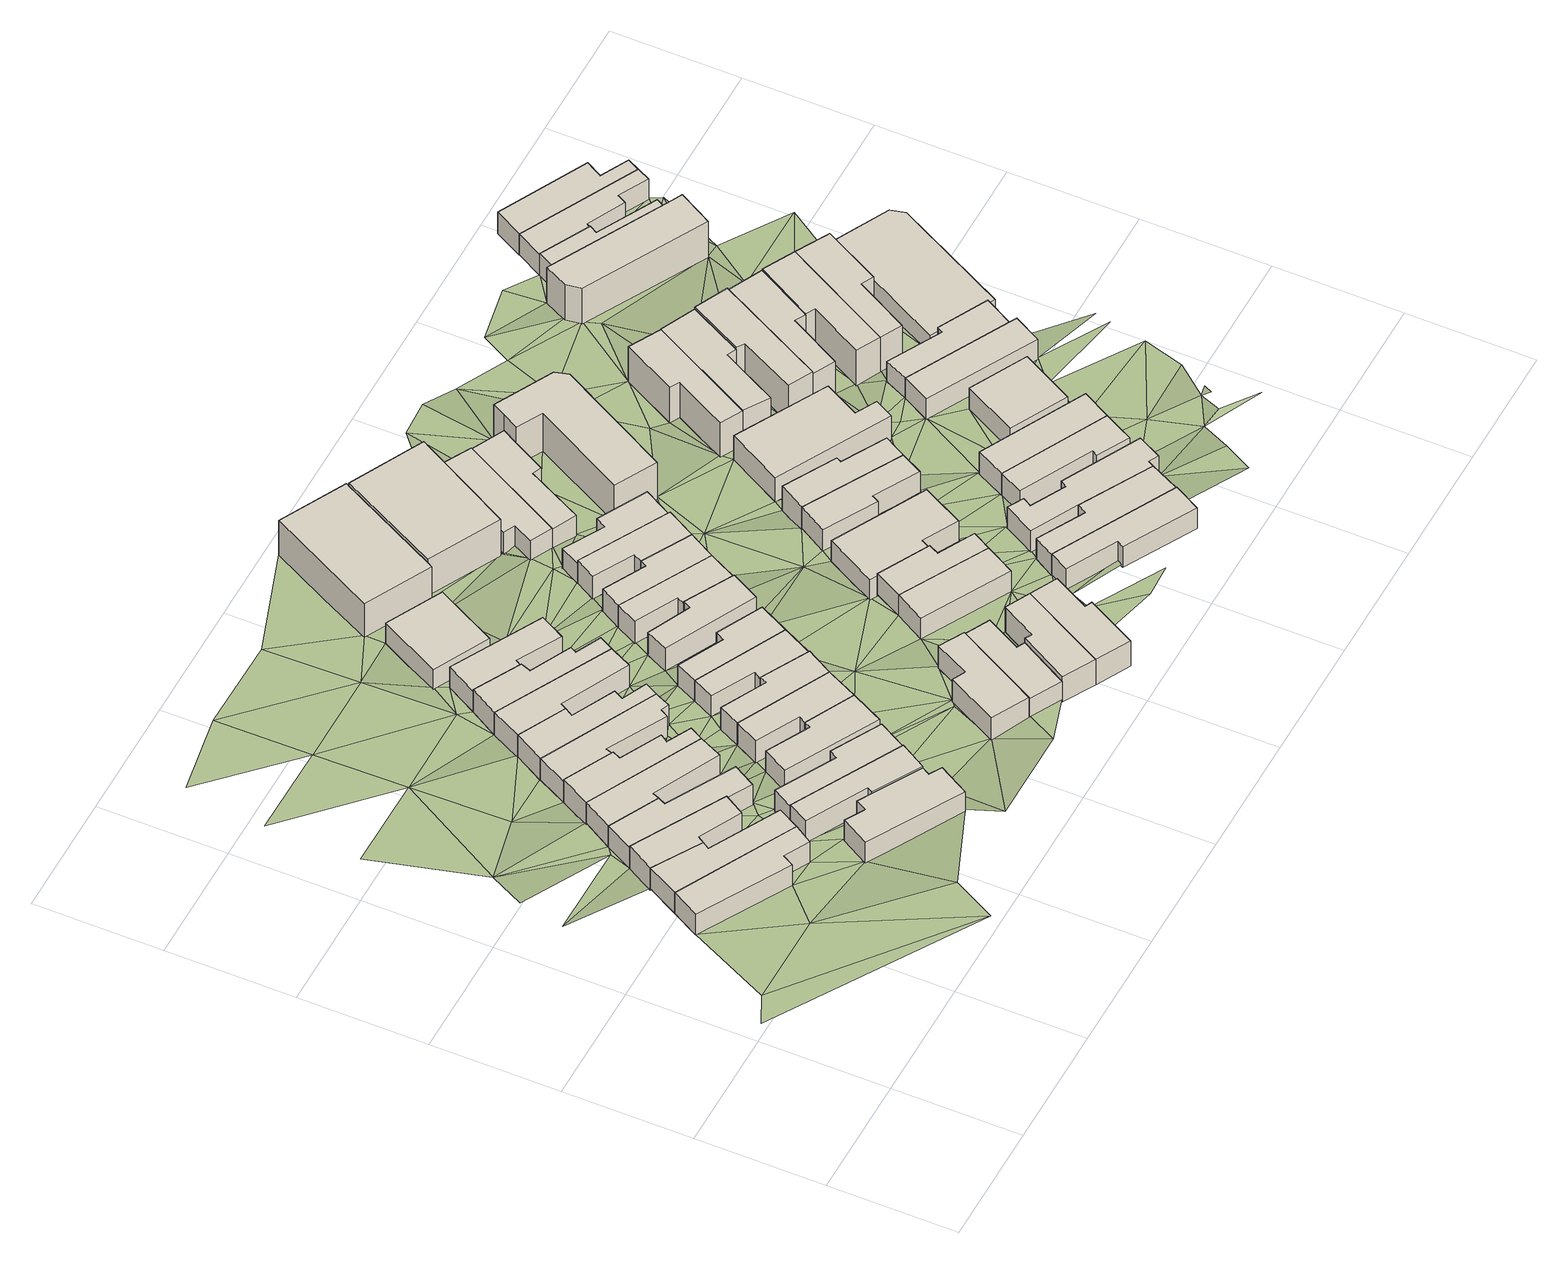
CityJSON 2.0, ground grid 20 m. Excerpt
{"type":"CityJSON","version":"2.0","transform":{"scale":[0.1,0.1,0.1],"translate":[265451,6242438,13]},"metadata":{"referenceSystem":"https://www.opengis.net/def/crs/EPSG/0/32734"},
"CityObjects":{
"building1":{"type":"Building","attributes":{"address":"87 Fenton Road Salt River Cape Town","building":"house","building:levels":1,"building_height":4.1,"roof_height":20.74,"ground_height":16.64,"plus_code":"4FRW3F97+535"},"geometry":[{"type":"Solid","lod":"1","boundaries":[[[[0,1,2,3]],[[1,4,5,2]],[[4,6,7,5]],[[6,8,9,7]],[[8,10,11,9]],[[10,0,3,11]],[[3,2,5,7,9,11]],[[10,8,6,4,1,0]]]]}]},
"building2":{"type":"Building","attributes":{"address":"85 Fenton Road Salt River Cape Town","building":"house","building:levels":1,"building_height":4.1,"roof_height":20.74,"ground_height":16.64,"plus_code":"4FRW3F97+546"},"geometry":[{"type":"Solid","lod":"1","boundaries":[[[[1,0,3,2]],[[0,12,13,3]],[[12,14,15,13]],[[14,16,17,15]],[[16,18,19,17]],[[18,1,2,19]],[[2,3,13,15,17,19]],[[18,16,14,12,0,1]]]]}]},
"building3":{"type":"Building","attributes":{"address":"83 Fenton Road Salt River Cape Town","building":"house","building:levels":1,"building_height":4.1,"roof_height":20.74,"ground_height":16.64,"plus_code":"4FRW3F97+54J"},"geometry":[{"type":"Solid","lod":"1","boundaries":[[[[20,21,17,19]],[[21,22,23,17]],[[22,24,25,23]],[[24,26,27,25]],[[26,28,29,27]],[[28,20,19,29]],[[19,17,23,25,27,29]],[[28,26,24,22,21,20]]]]}]},
"building4":{"type":"Building","attributes":{"address":"81 Fenton Road Salt River Cape Town","building":"house","building:levels":1,"building_height":4.1,"roof_height":20.32,"ground_height":16.22,"plus_code":"4FRW3F97+54V"},"geometry":[{"type":"Solid","lod":"1","boundaries":[[[[28,26,30,31]],[[26,32,33,30]],[[32,34,35,33]],[[34,36,37,35]],[[36,38,39,37]],[[38,40,41,39]],[[40,28,31,41]],[[31,30,33,35,37,39,41]],[[40,38,36,34,32,26,28]]]]}]},
"building5":{"type":"Building","attributes":{"address":"79 Fenton Road Salt River Cape Town","building":"house","building:levels":1,"building_height":4.1,"roof_height":20.32,"ground_height":16.22,"plus_code":"4FRW3F97+648"},"geometry":[{"type":"Solid","lod":"1","boundaries":[[[[40,38,39,41]],[[38,42,43,39]],[[42,44,45,43]],[[44,46,47,45]],[[46,48,49,47]],[[48,40,41,49]],[[41,39,43,45,47,49]],[[48,46,44,42,38,40]]]]}]},
"building6":{"type":"Building","attributes":{"address":"Goldsmith Road Salt River Cape Town","building":"house","building:levels":1,"building_height":4.1,"roof_height":20.36,"ground_height":16.26,"plus_code":"4FRW3F97+35W"},"geometry":[{"type":"Solid","lod":"1","boundaries":[[[[50,51,52,53]],[[51,54,55,52]],[[54,56,57,55]],[[56,58,59,57]],[[58,60,61,59]],[[60,62,63,61]],[[62,64,65,63]],[[64,66,67,65]],[[66,50,53,67]],[[53,52,55,57,59,61,63,65,67]],[[66,64,62,60,58,56,54,51,50]]]]}]},
"building7":{"type":"Building","attributes":{"address":"77 Fenton Road Salt River Cape Town","building":"house","building:levels":1,"building_height":4.1,"roof_height":20.32,"ground_height":16.22,"plus_code":"4FRW3F97+64Q"},"geometry":[{"type":"Solid","lod":"1","boundaries":[[[[68,69,47,49]],[[69,70,71,47]],[[70,72,73,71]],[[72,74,75,73]],[[74,76,77,75]],[[76,78,79,77]],[[78,80,81,79]],[[80,68,49,81]],[[49,47,71,73,75,77,79,81]],[[80,78,76,74,72,70,69,68]]]]}]},
"building8":{"type":"Building","attributes":{"address":"Goldsmith Road Salt River Cape Town","building":"house","building:levels":1,"building_height":4.1,"roof_height":20.69,"ground_height":16.59,"plus_code":"4FRW3F97+45G"},"geometry":[{"type":"Solid","lod":"1","boundaries":[[[[50,82,83,84]],[[82,85,86,83]],[[85,87,88,86]],[[87,89,90,88]],[[89,51,91,90]],[[51,50,84,91]],[[84,83,86,88,90,91]],[[51,89,87,85,82,50]]]]}]},
"building9":{"type":"Building","attributes":{"address":"Goldsmith Road Salt River Cape Town","building":"house","building:levels":1,"building_height":4.1,"roof_height":20.36,"ground_height":16.26,"plus_code":"4FRW3F97+45Q"},"geometry":[{"type":"Solid","lod":"1","boundaries":[[[[85,82,92,93]],[[82,94,95,92]],[[94,96,97,95]],[[96,98,99,97]],[[98,100,101,99]],[[100,85,93,101]],[[93,92,95,97,99,101]],[[100,98,96,94,82,85]]]]}]},
"building10":{"type":"Building","attributes":{"address":"75 Fenton Road Salt River Cape Town","building":"house","building:levels":1,"building_height":4.1,"roof_height":19.9,"ground_height":15.8,"plus_code":"4FRW3F97+752"},"geometry":[{"type":"Solid","lod":"1","boundaries":[[[[102,80,103,104]],[[80,78,105,103]],[[78,106,107,105]],[[106,108,109,107]],[[108,110,111,109]],[[110,112,113,111]],[[112,114,115,113]],[[114,102,104,115]],[[104,103,105,107,109,111,113,115]],[[114,112,110,108,106,78,80,102]]]]}]},
"building11":{"type":"Building","attributes":{"address":"73 Fenton Road Salt River Cape Town","building":"house","building:levels":1,"building_height":4.1,"roof_height":19.9,"ground_height":15.8,"plus_code":"4FRW3F97+756"},"geometry":[{"type":"Solid","lod":"1","boundaries":[[[[116,117,115,104]],[[117,118,119,115]],[[118,120,121,119]],[[120,122,123,121]],[[122,124,125,123]],[[124,126,127,125]],[[126,128,129,127]],[[128,116,104,129]],[[104,115,119,121,123,125,127,129]],[[128,126,124,122,120,118,117,116]]]]}]},
"building12":{"type":"Building","attributes":{"address":"80 Goldsmith Road Salt River Cape Town","building":"house","building:levels":1,"building_height":4.1,"roof_height":20.36,"ground_height":16.26,"plus_code":"4FRW3F97+562"},"geometry":[{"type":"Solid","lod":"1","boundaries":[[[[130,131,132,133]],[[131,134,135,132]],[[134,136,137,135]],[[136,138,139,137]],[[138,140,141,139]],[[140,130,133,141]],[[133,132,135,137,139,141]],[[140,138,136,134,131,130]]]]}]},
"building13":{"type":"Building","attributes":{"address":"71 Fenton Road Salt River Cape Town","building":"house","building:levels":1,"building_height":4.1,"roof_height":19.9,"ground_height":15.8,"plus_code":"4FRW3F97+75M"},"geometry":[{"type":"Solid","lod":"1","boundaries":[[[[142,143,127,129]],[[143,144,145,127]],[[144,146,147,145]],[[146,148,149,147]],[[148,150,151,149]],[[150,142,129,151]],[[129,127,145,147,149,151]],[[150,148,146,144,143,142]]]]}]},
"building14":{"type":"Building","attributes":{"address":"78 Goldsmith Road Salt River Cape Town","building":"house","building:levels":1,"building_height":4.1,"roof_height":20.36,"ground_height":16.26,"plus_code":"4FRW3F97+56F"},"geometry":[{"type":"Solid","lod":"1","boundaries":[[[[152,153,154,133]],[[153,155,156,154]],[[155,157,158,156]],[[157,159,160,158]],[[159,161,132,160]],[[161,152,133,132]],[[133,154,156,158,160,132]],[[161,159,157,155,153,152]]]]}]},
"building15":{"type":"Building","attributes":{"address":"69 Fenton Road Salt River Cape Town","building":"house","building:levels":1,"building_height":4.1,"roof_height":19.9,"ground_height":15.8,"plus_code":"4FRW3F97+75W"},"geometry":[{"type":"Solid","lod":"1","boundaries":[[[[150,148,149,151]],[[148,162,163,149]],[[162,164,165,163]],[[164,166,167,165]],[[166,168,169,167]],[[168,170,171,169]],[[170,172,173,171]],[[172,150,151,173]],[[151,149,163,165,167,169,171,173]],[[172,170,168,166,164,162,148,150]]]]}]},
"building16":{"type":"Building","attributes":{"address":"76 Goldsmith Road Salt River Cape Town","building":"house","building:levels":1,"building_height":4.1,"roof_height":20.36,"ground_height":16.26,"plus_code":"4FRW3F97+56W"},"geometry":[{"type":"Solid","lod":"1","boundaries":[[[[153,174,175,154]],[[174,176,177,175]],[[176,178,179,177]],[[178,180,181,179]],[[180,155,156,181]],[[155,153,154,156]],[[154,175,177,179,181,156]],[[155,180,178,176,174,153]]]]}]},
"building17":{"type":"Building","attributes":{"address":"67 Fenton Road Salt River Cape Town","building":"house","building:levels":1,"building_height":4.1,"roof_height":19.46,"ground_height":15.36,"plus_code":"4FRW3F97+859"},"geometry":[{"type":"Solid","lod":"1","boundaries":[[[[172,170,182,183]],[[170,184,185,182]],[[184,186,187,185]],[[186,188,189,187]],[[188,190,191,189]],[[190,172,183,191]],[[183,182,185,187,189,191]],[[190,188,186,184,170,172]]]]}]},
"building18":{"type":"Building","attributes":{"address":"74 Goldsmith Road Salt River Cape Town","building":"house","building:levels":1,"building_height":4.1,"roof_height":20.11,"ground_height":16.01,"plus_code":"4FRW3F97+665"},"geometry":[{"type":"Solid","lod":"1","boundaries":[[[[174,192,193,194]],[[192,195,196,193]],[[195,197,198,196]],[[197,199,200,198]],[[199,176,201,200]],[[176,174,194,201]],[[194,193,196,198,200,201]],[[176,199,197,195,192,174]]]]}]},
"building19":{"type":"Building","attributes":{"address":"65 Fenton Road Salt River Cape Town","building":"house","building:levels":1,"building_height":4.1,"roof_height":18.86,"ground_height":14.76,"plus_code":"4FRW3F97+955"},"geometry":[{"type":"Solid","lod":"1","boundaries":[[[[202,203,204,205]],[[203,206,207,204]],[[206,208,209,207]],[[208,202,205,209]],[[205,204,207,209]],[[208,206,203,202]]]]}]},
"building20":{"type":"Building","attributes":{"address":"29 Dryden Street Salt River Cape Town","building":"house","building:levels":1,"building_height":4.1,"roof_height":20.36,"ground_height":16.26,"plus_code":"4FRW3F97+37W"},"geometry":[{"type":"Solid","lod":"1","boundaries":[[[[210,211,212,213]],[[211,214,215,212]],[[214,216,217,215]],[[216,218,219,217]],[[218,220,221,219]],[[220,210,213,221]],[[213,212,215,217,219,221]],[[220,218,216,214,211,210]]]]}]},
"building21":{"type":"Building","attributes":{"address":"72 Goldsmith Road Salt River Cape Town","building":"house","building:levels":1,"building_height":4.1,"roof_height":20.11,"ground_height":16.01,"plus_code":"4FRW3F97+67C"},"geometry":[{"type":"Solid","lod":"1","boundaries":[[[[192,222,223,193]],[[222,224,225,223]],[[224,226,227,225]],[[226,228,229,227]],[[228,195,196,229]],[[195,192,193,196]],[[193,223,225,227,229,196]],[[195,228,226,224,222,192]]]]}]},
"building22":{"type":"Building","attributes":{"address":"31 Dryden Street Salt River Cape Town","building":"house","building:levels":1,"building_height":4.1,"roof_height":20.13,"ground_height":16.03,"plus_code":"4FRW3F97+38R"},"geometry":[{"type":"Solid","lod":"1","boundaries":[[[[210,230,231,232]],[[230,233,234,231]],[[233,235,236,234]],[[235,237,238,236]],[[237,211,239,238]],[[211,210,232,239]],[[232,231,234,236,238,239]],[[211,237,235,233,230,210]]]]}]},
"building23":{"type":"Building","attributes":{"address":"70 Goldsmith Road Salt River Cape Town","building":"house","building:levels":1,"building_height":4.1,"roof_height":20.11,"ground_height":16.01,"plus_code":"4FRW3F97+67V"},"geometry":[{"type":"Solid","lod":"1","boundaries":[[[[240,241,242,243]],[[241,244,245,242]],[[244,246,247,245]],[[246,248,249,247]],[[248,250,251,249]],[[250,240,243,251]],[[243,242,245,247,249,251]],[[250,248,246,244,241,240]]]]}]},
"building24":{"type":"Building","attributes":{"address":"33 Dryden Street Salt River Cape Town","building":"house","building:levels":1,"building_height":4.1,"roof_height":21,"ground_height":16.9,"plus_code":"4FRW3F97+38G"},"geometry":[{"type":"Solid","lod":"1","boundaries":[[[[230,252,253,254]],[[252,255,256,253]],[[255,257,258,256]],[[257,259,260,258]],[[259,233,261,260]],[[233,230,254,261]],[[254,253,256,258,260,261]],[[233,259,257,255,252,230]]]]}]},
"building25":{"type":"Building","attributes":{"address":"68 Goldsmith Road Salt River Cape Town","building":"house","building:levels":1,"building_height":4.1,"roof_height":19.74,"ground_height":15.64,"plus_code":"4FRW3F97+778"},"geometry":[{"type":"Solid","lod":"1","boundaries":[[[[262,263,264,265]],[[263,266,267,264]],[[266,268,269,267]],[[268,270,271,269]],[[270,272,273,271]],[[272,262,265,273]],[[265,264,267,269,271,273]],[[272,270,268,266,263,262]]]]}]},
"building26":{"type":"Building","attributes":{"address":"Fenton Mews 46 Fenton Road Salt River Cape Town","building":"apartments","building:levels":2,"building:flats":"4","building_height":6.9,"roof_height":21.14,"ground_height":14.24,"plus_code":"4FRW3F97+C68"},"geometry":[{"type":"Solid","lod":"1","boundaries":[[[[274,275,276,277]],[[275,278,279,276]],[[278,280,281,279]],[[280,282,283,281]],[[282,284,285,283]],[[284,274,277,285]],[[277,276,279,281,283,285]],[[284,282,280,278,275,274]]]]}]},
"building27":{"type":"Building","attributes":{"address":"35 Dryden Street Salt River Cape Town","building":"house","building:levels":1,"building_height":4.1,"roof_height":21,"ground_height":16.9,"plus_code":"4FRW3F97+39C"},"geometry":[{"type":"Solid","lod":"1","boundaries":[[[[252,286,287,253]],[[286,288,289,287]],[[288,290,291,289]],[[290,292,293,291]],[[292,255,256,293]],[[255,252,253,256]],[[253,287,289,291,293,256]],[[255,292,290,288,286,252]]]]}]},
"building28":{"type":"Building","attributes":{"address":"66 Goldsmith Road Salt River Cape Town","building":"house","building:levels":1,"building_height":4.1,"roof_height":19.74,"ground_height":15.64,"plus_code":"4FRW3F97+77H"},"geometry":[{"type":"Solid","lod":"1","boundaries":[[[[263,294,295,264]],[[294,296,297,295]],[[296,298,299,297]],[[298,300,301,299]],[[300,266,267,301]],[[266,263,264,267]],[[264,295,297,299,301,267]],[[266,300,298,296,294,263]]]]}]},
"building29":{"type":"Building","attributes":{"address":"73 Goldsmith Road Salt River Cape Town","building":"house","building:levels":1,"building_height":4.1,"roof_height":20.13,"ground_height":16.03,"plus_code":"4FRW3F97+49J"},"geometry":[{"type":"Solid","lod":"1","boundaries":[[[[302,303,304,305]],[[303,306,307,304]],[[306,308,309,307]],[[308,302,305,309]],[[305,304,307,309]],[[308,306,303,302]]]]}]},
"building30":{"type":"Building","attributes":{"address":"64 Goldsmith Road Salt River Cape Town","building":"house","building:levels":1,"building_height":4.1,"roof_height":19.74,"ground_height":15.64,"plus_code":"4FRW3F97+78R"},"geometry":[{"type":"Solid","lod":"1","boundaries":[[[[294,310,311,295]],[[310,312,313,311]],[[312,314,315,313]],[[314,316,317,315]],[[316,296,297,317]],[[296,294,295,297]],[[295,311,313,315,317,297]],[[296,316,314,312,310,294]]]]}]},
"building31":{"type":"Building","attributes":{"address":"48 Fenton Road Salt River Cape Town","building":"yes","building:levels":2,"building_height":6.9,"roof_height":21.66,"ground_height":14.76,"plus_code":"4FRW3F97+97W"},"geometry":[{"type":"Solid","lod":"1","boundaries":[[[[318,319,320,321]],[[319,322,323,320]],[[322,324,325,323]],[[324,318,321,325]],[[321,320,323,325]],[[324,322,319,318]]]]}]},
"building32":{"type":"Building","attributes":{"address":"71 Goldsmith Road Salt River Cape Town","building":"house","building:levels":1,"building_height":4.1,"roof_height":20.13,"ground_height":16.03,"plus_code":"4FRW3F97+49V"},"geometry":[{"type":"Solid","lod":"1","boundaries":[[[[326,302,305,327]],[[302,308,309,305]],[[308,328,329,309]],[[328,330,331,329]],[[330,332,333,331]],[[332,326,327,333]],[[327,305,309,329,331,333]],[[332,330,328,308,302,326]]]]}]},
"building33":{"type":"Building","attributes":{"address":"62 Goldsmith Road Salt River Cape Town","building":"house","building:levels":1,"building_height":4.1,"roof_height":19,"ground_height":14.9,"plus_code":"4FRW3F97+883"},"geometry":[{"type":"Solid","lod":"1","boundaries":[[[[334,335,336,337]],[[335,338,339,336]],[[338,340,341,339]],[[340,342,343,341]],[[342,344,345,343]],[[344,334,337,345]],[[337,336,339,341,343,345]],[[344,342,340,338,335,334]]]]}]},
"building34":{"type":"Building","attributes":{"address":"50 Fenton Road Salt River Cape Town","building":"house","building:levels":1,"building_height":4.1,"roof_height":18.86,"ground_height":14.76,"plus_code":"4FRW3F97+98C"},"geometry":[{"type":"Solid","lod":"1","boundaries":[[[[346,347,348,349]],[[347,350,351,348]],[[350,352,353,351]],[[352,354,355,353]],[[354,356,357,355]],[[356,346,349,357]],[[349,348,351,353,355,357]],[[356,354,352,350,347,346]]]]}]},
"building35":{"type":"Building","attributes":{"address":"67 Goldsmith Road Salt River Cape Town","building":"house","building:levels":1,"building_height":4.1,"roof_height":19.58,"ground_height":15.48,"plus_code":"4FRW3F97+59V"},"geometry":[{"type":"Solid","lod":"1","boundaries":[[[[358,359,360,361]],[[359,362,363,360]],[[362,364,365,363]],[[364,366,367,365]],[[366,368,369,367]],[[368,370,371,369]],[[370,358,361,371]],[[361,360,363,365,367,369,371]],[[370,368,366,364,362,359,358]]]]}]},
"building36":{"type":"Building","attributes":{"address":"52 Fenton Road Salt River Cape Town","building":"house","building:levels":1,"building_height":4.1,"roof_height":18.72,"ground_height":14.62,"plus_code":"4FRW3F97+988"},"geometry":[{"type":"Solid","lod":"1","boundaries":[[[[372,346,373,374]],[[346,356,375,373]],[[356,376,377,375]],[[376,378,379,377]],[[378,380,381,379]],[[380,382,383,381]],[[382,372,374,383]],[[374,373,375,377,379,381,383]],[[382,380,378,376,356,346,372]]]]}]},
"building37":{"type":"Building","attributes":{"address":"80 Kingsley Road Salt River Cape Town","building":"house","building:levels":1,"building_height":4.1,"roof_height":20.1,"ground_height":16,"plus_code":"4FRW3F97+3CM"},"geometry":[{"type":"Solid","lod":"1","boundaries":[[[[384,385,386,387]],[[385,388,389,386]],[[388,390,391,389]],[[390,392,393,391]],[[392,394,395,393]],[[394,384,387,395]],[[387,386,389,391,393,395]],[[394,392,390,388,385,384]]]]}]},
"building38":{"type":"Building","attributes":{"address":"Goldsmith Road Salt River Cape Town","building":"house","building:levels":1,"building_height":4.1,"roof_height":19.67,"ground_height":15.57,"plus_code":"4FRW3F97+695"},"geometry":[{"type":"Solid","lod":"1","boundaries":[[[[396,397,398,399]],[[397,400,401,398]],[[400,402,403,401]],[[402,404,405,403]],[[404,406,407,405]],[[406,396,399,407]],[[399,398,401,403,405,407]],[[406,404,402,400,397,396]]]]}]},
"building39":{"type":"Building","attributes":{"address":"78 Kingsley Road Salt River Cape Town","building":"house","building:levels":1,"building_height":4.1,"roof_height":19.93,"ground_height":15.83,"plus_code":"4FRW3F97+3CX"},"geometry":[{"type":"Solid","lod":"1","boundaries":[[[[408,409,410,411]],[[409,412,413,410]],[[412,414,415,413]],[[414,416,417,415]],[[416,418,419,417]],[[418,408,411,419]],[[411,410,413,415,417,419]],[[418,416,414,412,409,408]]]]}]},
"building40":{"type":"Building","attributes":{"address":"Goldsmith Road Salt River Cape Town","building":"house","building:levels":1,"building_height":4.1,"roof_height":19.67,"ground_height":15.57,"plus_code":"4FRW3F97+6C7"},"geometry":[{"type":"Solid","lod":"1","boundaries":[[[[420,421,407,399]],[[421,422,423,407]],[[422,424,425,423]],[[424,426,427,425]],[[426,428,429,427]],[[428,420,399,429]],[[399,407,423,425,427,429]],[[428,426,424,422,421,420]]]]}]},
"building41":{"type":"Building","attributes":{"address":"Crown Butchery 58 Goldsmith Road Salt River 7925 Salt River, Cape Town","building":"commercial","building:levels":2,"building_height":6.9,"roof_height":21.8,"ground_height":14.9,"plus_code":"4FRW3F97+89V"},"geometry":[{"type":"Solid","lod":"1","boundaries":[[[[430,431,432,433]],[[431,434,435,432]],[[434,436,437,435]],[[436,438,439,437]],[[438,440,441,439]],[[440,442,443,441]],[[442,444,445,443]],[[444,430,433,445]],[[433,432,435,437,439,441,443,445]],[[444,442,440,438,436,434,431,430]]]]}]},
"building42":{"type":"Building","attributes":{"address":"76 Kingsley Road Salt River Cape Town","building":"house","building:levels":1,"building_height":4.1,"roof_height":19.93,"ground_height":15.83,"plus_code":"4FRW3F97+4F6"},"geometry":[{"type":"Solid","lod":"1","boundaries":[[[[446,447,411,410]],[[447,448,449,411]],[[448,450,451,449]],[[450,452,453,451]],[[452,454,455,453]],[[454,456,457,455]],[[456,458,459,457]],[[458,460,461,459]],[[460,462,463,461]],[[462,464,465,463]],[[464,446,410,465]],[[410,411,449,451,453,455,457,459,461,463,465]],[[464,462,460,458,456,454,452,450,448,447,446]]]]}]},
"building43":{"type":"Building","attributes":{"address":"61 Goldsmith Road Salt River Cape Town","building":"house","building:levels":1,"building_height":4.1,"roof_height":19.67,"ground_height":15.57,"plus_code":"4FRW3F97+6CP"},"geometry":[{"type":"Solid","lod":"1","boundaries":[[[[466,467,468,469]],[[467,470,471,468]],[[470,472,473,471]],[[472,474,475,473]],[[474,476,477,475]],[[476,466,469,477]],[[469,468,471,473,475,477]],[[476,474,472,470,467,466]]]]}]},
"building44":{"type":"Building","attributes":{"address":"74 Kingsley Road Salt River Cape Town","building":"house","building:levels":1,"building_height":4.1,"roof_height":19.93,"ground_height":15.83,"plus_code":"4FRW3F97+4FG"},"geometry":[{"type":"Solid","lod":"1","boundaries":[[[[478,479,480,481]],[[479,482,483,480]],[[482,484,485,483]],[[484,486,487,485]],[[486,488,489,487]],[[488,478,481,489]],[[481,480,483,485,487,489]],[[488,486,484,482,479,478]]]]}]},
"building45":{"type":"Building","attributes":{"address":"72 Kingsley Road Salt River Cape Town","building":"house","building:levels":1,"building_height":4.1,"roof_height":19.93,"ground_height":15.83,"plus_code":"4FRW3F97+4FW"},"geometry":[{"type":"Solid","lod":"1","boundaries":[[[[479,478,481,480]],[[478,490,491,481]],[[490,492,493,491]],[[492,479,480,493]],[[480,481,491,493]],[[492,490,478,479]]]]}]},
"building46":{"type":"Building","attributes":{"address":"60 Pope Street Salt River Cape Town","building":"house","building:levels":2,"building_height":6.9,"roof_height":21.35,"ground_height":14.45,"plus_code":"4FRW3F97+8C4"},"geometry":[{"type":"Solid","lod":"1","boundaries":[[[[494,495,496,497]],[[495,498,499,496]],[[498,500,501,499]],[[500,502,503,501]],[[502,504,505,503]],[[504,494,497,505]],[[497,496,499,501,503,505]],[[504,502,500,498,495,494]]]]}]},
"building47":{"type":"Building","attributes":{"address":"62 Pope Street Salt River Cape Town","building":"house","building:levels":2,"building_height":6.9,"roof_height":21.47,"ground_height":14.57,"plus_code":"4FRW3F97+8F6"},"geometry":[{"type":"Solid","lod":"1","boundaries":[[[[506,507,508,509]],[[507,510,511,508]],[[510,512,513,511]],[[512,514,515,513]],[[514,516,517,515]],[[516,506,509,517]],[[509,508,511,513,515,517]],[[516,514,512,510,507,506]]]]}]},
"building48":{"type":"Building","attributes":{"address":"70 Kingsley Road Salt River Cape Town","building":"house","building:levels":1,"building_height":4.1,"roof_height":19.57,"ground_height":15.47,"plus_code":"4FRW3F97+5G6"},"geometry":[{"type":"Solid","lod":"1","boundaries":[[[[518,519,520,521]],[[519,522,523,520]],[[522,524,525,523]],[[524,518,521,525]],[[521,520,523,525]],[[524,522,519,518]]]]}]},
"building49":{"type":"Building","attributes":{"address":"64 Pope Street Salt River Cape Town","building":"house","building:levels":2,"building_height":6.9,"roof_height":21.88,"ground_height":14.98,"plus_code":"4FRW3F97+7FM"},"geometry":[{"type":"Solid","lod":"1","boundaries":[[[[526,506,527,528]],[[506,516,529,527]],[[516,530,531,529]],[[530,532,533,531]],[[532,534,535,533]],[[534,526,528,535]],[[528,527,529,531,533,535]],[[534,532,530,516,506,526]]]]}]},
"building50":{"type":"Building","attributes":{"address":"68 Kingsley Road Salt River Cape Town","building":"house","building:levels":1,"building_height":4.1,"roof_height":19.25,"ground_height":15.15,"plus_code":"4FRW3F97+5GV"},"geometry":[{"type":"Solid","lod":"1","boundaries":[[[[536,537,538,539]],[[537,540,541,538]],[[540,542,543,541]],[[542,544,545,543]],[[544,536,539,545]],[[539,538,541,543,545]],[[544,542,540,537,536]]]]}]},
"building51":{"type":"Building","attributes":{"address":"66 Pope Street Salt River Cape Town","building":"house","building:levels":2,"building_height":6.9,"roof_height":21.47,"ground_height":14.57,"plus_code":"4FRW3F97+7GR"},"geometry":[{"type":"Solid","lod":"1","boundaries":[[[[546,547,548,549]],[[547,550,551,548]],[[550,552,553,551]],[[552,554,555,553]],[[554,556,557,555]],[[556,546,549,557]],[[549,548,551,553,555,557]],[[556,554,552,550,547,546]]]]}]},
"building52":{"type":"Building","attributes":{"address":"66 Kingsley Road Salt River Cape Town","building":"house","building:levels":1,"building_height":4.1,"roof_height":19.25,"ground_height":15.15,"plus_code":"4FRW3F97+6G4"},"geometry":[{"type":"Solid","lod":"1","boundaries":[[[[558,559,560,561]],[[559,562,563,560]],[[562,564,565,563]],[[564,537,538,565]],[[537,536,539,538]],[[536,558,561,539]],[[561,560,563,565,538,539]],[[536,537,564,562,559,558]]]]}]},
"building53":{"type":"Building","attributes":{"address":"68 Pope Street Salt River Cape Town","building":"house","building:levels":2,"building_height":6.9,"roof_height":21.68,"ground_height":14.78,"plus_code":"4FRW3F97+7G3"},"geometry":[{"type":"Solid","lod":"1","boundaries":[[[[566,546,567,568]],[[546,556,569,567]],[[556,570,571,569]],[[570,572,573,571]],[[572,574,575,573]],[[574,566,568,575]],[[568,567,569,571,573,575]],[[574,572,570,556,546,566]]]]}]},
"building54":{"type":"Building","attributes":{"address":"70 Pope Street Salt River Cape Town","building":"house","building:levels":2,"building_height":6.9,"roof_height":21.68,"ground_height":14.78,"plus_code":"4FRW3F97+7GH"},"geometry":[{"type":"Solid","lod":"1","boundaries":[[[[566,574,575,568]],[[574,576,577,575]],[[576,578,579,577]],[[578,580,581,579]],[[580,582,583,581]],[[582,566,568,583]],[[568,575,577,579,581,583]],[[582,580,578,576,574,566]]]]}]},
"building55":{"type":"Building","attributes":{"address":"59A Goldsmith Road Salt River Cape Town","building":"retail","building:levels":2,"building_height":6.9,"roof_height":20.72,"ground_height":13.82,"plus_code":"4FRW3F97+9GF"},"geometry":[{"type":"Solid","lod":"1","boundaries":[[[[584,585,586,587]],[[585,588,589,586]],[[588,590,591,589]],[[590,592,593,591]],[[592,594,595,593]],[[594,596,597,595]],[[596,584,587,597]],[[587,586,589,591,593,595,597]],[[596,594,592,590,588,585,584]]]]}]},
"building56":{"type":"Building","attributes":{"address":"60 Kingsley Road Salt River Cape Town","building":"terrace","building:levels":1,"building:units":"3","building_height":4.1,"roof_height":18.42,"ground_height":14.32,"plus_code":"4FRW3F97+6HW"},"geometry":[{"type":"Solid","lod":"1","boundaries":[[[[598,599,600,601]],[[599,602,603,600]],[[602,604,605,603]],[[604,606,607,605]],[[606,608,609,607]],[[608,610,611,609]],[[610,598,601,611]],[[601,600,603,605,607,609,611]],[[610,608,606,604,602,599,598]]]]}]},
"building57":{"type":"Building","attributes":{"address":"59 Goldsmith Road Salt River Cape Town","building":"house","building:levels":1,"building_height":4.1,"roof_height":17.92,"ground_height":13.82,"plus_code":"4FRW3F97+9GW"},"geometry":[{"type":"Solid","lod":"1","boundaries":[[[[612,613,614,615]],[[613,616,617,614]],[[616,618,619,617]],[[618,620,621,619]],[[620,622,623,621]],[[622,612,615,623]],[[615,614,617,619,621,623]],[[622,620,618,616,613,612]]]]}]},
"building58":{"type":"Building","attributes":{"address":"57 Goldsmith Road Salt River Cape Town","building":"house","building:levels":1,"building_height":4.1,"roof_height":17.56,"ground_height":13.46,"plus_code":"4FRW3F97+CG8"},"geometry":[{"type":"Solid","lod":"1","boundaries":[[[[624,625,626,627]],[[625,612,628,626]],[[612,622,629,628]],[[622,630,631,629]],[[630,632,633,631]],[[632,634,635,633]],[[634,636,637,635]],[[636,624,627,637]],[[627,626,628,629,631,633,635,637]],[[636,634,632,630,622,612,625,624]]]]}]},
"building59":{"type":"Building","attributes":{"address":"53 Goldsmith Road Salt River Cape Town","building":"house","building:levels":1,"building_height":4.1,"roof_height":17.56,"ground_height":13.46,"plus_code":"4FRW3F97+CGH"},"geometry":[{"type":"Solid","lod":"1","boundaries":[[[[638,639,627,626]],[[639,640,641,627]],[[640,642,643,641]],[[642,644,645,643]],[[644,646,647,645]],[[646,638,626,647]],[[626,627,641,643,645,647]],[[646,644,642,640,639,638]]]]}]},
"terrain1":{"type":"TINRelief","geometry":[{"type":"CompositeSurface","lod":"1","boundaries":[[[648,649,650]],[[651,649,652]],[[652,649,648]],[[6,651,652]],[[28,653,18]],[[654,655,656]],[[656,653,28]],[[652,648,657]],[[6,652,658]],[[656,40,654]],[[659,654,660]],[[657,658,652]],[[40,656,28]],[[8,6,10]],[[40,48,654]],[[654,48,661]],[[6,658,10]],[[14,662,16]],[[654,661,660]],[[663,16,662]],[[662,14,12]],[[10,664,0]],[[658,665,10]],[[664,10,665]],[[80,661,48]],[[0,664,12]],[[666,660,667]],[[668,658,657]],[[664,669,12]],[[662,12,670]],[[665,671,664]],[[672,662,670]],[[661,80,673]],[[674,12,669]],[[665,675,671]],[[670,12,674]],[[661,676,660]],[[671,89,664]],[[36,44,38]],[[672,670,677]],[[44,42,38]],[[676,661,673]],[[674,677,670]],[[678,679,667]],[[89,671,680]],[[36,681,44]],[[682,677,674]],[[667,660,683]],[[660,676,150]],[[681,677,136]],[[98,682,674]],[[136,677,682]],[[684,685,686]],[[687,684,686]],[[64,668,688]],[[44,681,689]],[[683,660,150]],[[681,136,689]],[[98,96,682]],[[50,66,64]],[[678,667,690]],[[686,691,687]],[[686,692,693]],[[46,44,155]],[[689,155,44]],[[82,50,64]],[[140,682,96]],[[131,689,136]],[[683,690,667]],[[46,155,693]],[[686,693,691]],[[64,688,694]],[[136,134,131]],[[150,172,683]],[[693,155,180]],[[691,693,695]],[[689,131,696]],[[697,698,122]],[[64,694,82]],[[699,697,122]],[[96,94,140]],[[695,700,691]],[[695,693,197]],[[197,693,180]],[[190,683,172]],[[694,688,701]],[[702,678,690]],[[690,683,703]],[[703,683,190]],[[120,118,122]],[[699,122,704]],[[195,705,695]],[[82,706,94]],[[195,695,197]],[[176,197,180]],[[82,694,706]],[[140,94,706]],[[118,704,122]],[[705,228,118]],[[180,178,176]],[[195,228,705]],[[190,707,703]],[[208,690,703]],[[708,170,168]],[[176,199,197]],[[140,709,130]],[[118,228,704]],[[710,694,701]],[[702,690,711]],[[186,184,170]],[[709,140,706]],[[208,711,690]],[[186,170,708]],[[706,694,709]],[[248,704,228]],[[707,190,188]],[[710,701,712]],[[708,713,714]],[[715,130,716]],[[717,704,246]],[[709,716,130]],[[246,704,248]],[[708,714,186]],[[248,228,224]],[[228,226,224]],[[718,714,717]],[[707,188,719]],[[720,715,716]],[[246,718,717]],[[707,719,206]],[[709,721,722]],[[723,186,714]],[[208,724,711]],[[709,722,716]],[[702,711,280]],[[192,720,716]],[[718,723,714]],[[188,186,725]],[[224,726,248]],[[208,206,724]],[[718,246,241]],[[186,723,725]],[[241,246,244]],[[303,716,722]],[[727,719,188]],[[241,728,718]],[[222,726,224]],[[188,725,729]],[[722,211,303]],[[719,730,206]],[[192,716,731]],[[303,302,716]],[[732,188,729]],[[733,235,233]],[[259,733,233]],[[303,211,237]],[[222,192,731]],[[237,235,733]],[[206,734,724]],[[188,732,727]],[[731,716,302]],[[730,719,727]],[[259,257,733]],[[724,734,735]],[[729,725,736]],[[733,257,237]],[[737,736,725]],[[726,222,738]],[[730,734,206]],[[739,729,736]],[[237,306,303]],[[306,237,257]],[[740,741,742]],[[743,727,732]],[[738,744,726]],[[222,731,738]],[[302,326,731]],[[745,746,742]],[[306,257,255]],[[742,741,745]],[[727,743,747]],[[747,730,727]],[[738,263,744]],[[748,734,730]],[[746,745,292]],[[748,730,749]],[[255,292,306]],[[750,745,741]],[[747,743,751]],[[338,743,752]],[[753,292,745]],[[738,731,368]],[[338,751,743]],[[753,388,292]],[[263,754,294]],[[738,754,263]],[[755,734,748]],[[292,385,306]],[[385,292,388]],[[397,738,368]],[[750,756,745]],[[310,294,754]],[[751,338,757]],[[758,388,753]],[[308,306,759]],[[759,306,385]],[[330,328,332]],[[397,396,738]],[[754,738,396]],[[760,275,324]],[[324,734,755]],[[757,338,335]],[[761,758,753]],[[762,332,763]],[[368,764,397]],[[332,328,763]],[[380,751,757]],[[328,308,765]],[[759,765,308]],[[310,754,766]],[[378,751,380]],[[766,335,310]],[[754,396,428]],[[766,757,335]],[[767,328,765]],[[764,368,768]],[[763,328,767]],[[765,759,769]],[[428,467,754]],[[324,755,346]],[[767,770,763]],[[768,763,770]],[[771,380,757]],[[409,765,769]],[[766,754,466]],[[772,764,768]],[[466,754,467]],[[346,773,324]],[[770,767,774]],[[767,775,776]],[[428,777,467]],[[380,771,382]],[[772,768,778]],[[768,770,774]],[[779,775,780]],[[767,776,774]],[[781,346,372]],[[776,775,779]],[[780,782,779]],[[773,346,781]],[[783,766,466]],[[784,778,768]],[[768,774,784]],[[785,766,783]],[[786,467,777]],[[787,788,777]],[[779,789,776]],[[778,784,790]],[[781,791,773]],[[440,766,785]],[[792,783,466]],[[789,779,793]],[[786,777,788]],[[794,795,408]],[[466,796,792]],[[788,790,786]],[[797,791,781]],[[793,779,452]],[[785,783,498]],[[442,797,781]],[[795,798,408]],[[794,799,795]],[[500,498,783]],[[784,800,790]],[[466,801,796]],[[790,800,786]],[[784,802,800]],[[803,793,452]],[[440,804,442]],[[442,804,797]],[[440,785,495]],[[785,498,495]],[[784,490,802]],[[796,801,805]],[[806,795,799]],[[807,808,786]],[[804,440,495]],[[519,802,809]],[[801,810,808]],[[803,452,478]],[[490,809,802]],[[800,807,786]],[[516,796,805]],[[811,452,795]],[[804,812,797]],[[805,801,813]],[[800,802,519]],[[811,795,806]],[[796,516,514]],[[814,808,807]],[[801,808,815]],[[816,478,452]],[[814,807,800]],[[815,813,801]],[[817,809,490]],[[805,530,516]],[[816,452,811]],[[815,808,818]],[[819,808,814]],[[490,478,816]],[[808,819,818]],[[820,804,495]],[[820,812,804]],[[821,817,490]],[[822,800,519]],[[507,823,495]],[[815,818,824]],[[816,811,825]],[[826,818,819]],[[812,827,828]],[[829,817,821]],[[830,825,811]],[[831,830,811]],[[824,832,815]],[[495,823,820]],[[833,826,819]],[[829,822,519]],[[820,827,812]],[[506,823,507]],[[490,816,834]],[[824,818,835]],[[819,836,833]],[[825,837,816]],[[819,562,836]],[[490,834,821]],[[821,822,829]],[[828,827,588]],[[838,839,825]],[[588,840,828]],[[562,559,836]],[[816,837,834]],[[833,836,841]],[[842,822,821]],[[843,833,841]],[[823,506,844]],[[526,844,506]],[[820,823,844]],[[840,588,845]],[[585,845,588]],[[536,544,558]],[[526,546,846]],[[822,847,544]],[[558,544,848]],[[841,836,608]],[[566,846,546]],[[844,526,846]],[[841,608,849]],[[849,608,566]],[[844,846,850]],[[846,566,851]],[[852,853,622]],[[853,630,622]],[[850,854,844]],[[566,608,851]],[[846,851,850]],[[853,852,855]],[[850,856,854]],[[857,854,855]],[[858,853,855]],[[854,856,859]],[[860,853,858]],[[855,854,859]],[[859,858,855]],[[644,861,640]]]}]}
},
"vertices":[
[322,298,36],[139,393,36],[139,393,77],[322,298,77],[115,350,36],[115,350,77],[255,272,36],[255,272,77],[265,290,36],[265,290,77],[304,269,36],[304,269,77],
[340,331,36],[340,331,77],[233,388,36],[233,388,77],[240,399,36],[240,399,77],[166,443,36],[166,443,77],
[166,443,32],[240,399,32],[246,409,32],[246,409,77],[312,376,32],[312,376,77],[331,408,32],[331,408,77],[190,486,32],[190,486,77],
[331,408,73],[190,486,73],[369,387,32],[369,387,73],[389,422,32],[389,422,73],[285,479,32],[285,479,73],[291,491,32],[291,491,73],[214,530,32],[214,530,73],
[295,501,32],[295,501,73],[399,451,32],[399,451,73],[416,487,32],[416,487,73],[241,576,32],[241,576,73],
[497,192,33],[424,234,33],[424,234,74],[497,192,74],[402,246,33],[402,246,74],[393,229,33],[393,229,74],[363,246,33],[363,246,74],[338,202,33],[338,202,74],[482,121,33],[482,121,74],[509,169,33],[509,169,74],[490,180,33],[490,180,74],
[241,576,27],[416,487,27],[427,508,27],[427,508,73],[390,527,27],[390,527,73],[398,539,27],[398,539,73],[335,571,27],[335,571,73],[341,584,27],[341,584,73],[266,622,27],[266,622,73],
[521,233,33],[521,233,77],[497,192,77],[354,323,33],[354,323,77],[336,291,33],[336,291,77],[428,242,33],[428,242,77],[424,234,77],
[521,233,74],[354,323,74],[546,278,33],[546,278,74],[470,319,33],[470,319,74],[463,306,33],[463,306,74],[372,355,33],[372,355,74],
[290,669,27],[266,622,69],[290,669,69],[341,584,69],[345,596,27],[345,596,69],[436,548,27],[436,548,69],[443,561,27],[443,561,69],[456,556,27],[456,556,69],[467,580,27],[467,580,69],
[290,669,26],[467,580,26],[478,600,26],[478,600,69],[439,618,26],[439,618,69],[447,633,26],[447,633,69],[381,666,26],[381,666,69],[389,679,26],[389,679,69],[316,716,26],[316,716,69],
[578,335,33],[503,373,33],[503,373,74],[578,335,74],[498,363,33],[498,363,74],[432,398,33],[432,398,74],[411,359,33],[411,359,74],[552,284,33],[552,284,74],
[316,716,24],[389,679,24],[394,688,24],[394,688,69],[499,636,24],[499,636,69],[516,671,24],[516,671,69],[340,763,24],[340,763,69],
[578,335,30],[602,384,30],[602,384,74],[462,455,30],[462,455,74],[443,418,30],[443,418,74],[509,384,30],[509,384,74],[503,373,30],
[528,693,24],[528,693,69],[489,712,24],[489,712,69],[494,722,24],[494,722,69],[431,753,24],[431,753,69],[437,769,24],[437,769,69],[366,807,24],[366,807,69],
[625,425,30],[625,425,74],[552,464,30],[552,464,74],[547,453,30],[547,453,74],[478,488,30],[478,488,74],
[437,769,65],[366,807,65],[443,780,24],[443,780,65],[510,743,24],[510,743,65],[531,782,24],[531,782,65],[393,856,24],[393,856,65],
[649,473,30],[649,473,71],[625,425,71],[510,543,30],[510,543,71],[494,510,30],[494,510,71],[559,476,30],[559,476,71],[552,464,71],
[383,876,18],[469,832,18],[469,832,59],[383,876,59],[519,928,18],[519,928,59],[434,972,18],[434,972,59],
[677,119,30],[748,251,30],[748,251,74],[677,119,74],[710,272,30],[710,272,74],[682,218,30],[682,218,74],[662,228,30],[662,228,74],[621,149,30],[621,149,74],
[673,520,30],[673,520,71],[603,555,30],[603,555,71],[596,541,30],[596,541,71],[526,576,30],[526,576,71],
[726,93,30],[726,93,71],[677,119,71],[769,170,30],[769,170,71],[757,176,30],[757,176,71],[786,231,30],[786,231,71],[748,251,71],
[710,580,26],[636,620,26],[636,620,71],[710,580,71],[629,608,26],[629,608,71],[563,639,26],[563,639,71],[546,605,26],[546,605,71],[686,535,26],[686,535,71],
[775,66,30],[775,66,80],[726,93,80],[847,200,30],[847,200,80],[810,219,30],[810,219,80],[779,164,30],[779,164,80],[769,170,80],
[710,580,22],[733,625,22],[733,625,67],[710,580,67],[594,699,22],[594,699,67],[577,666,22],[577,666,67],[642,632,22],[642,632,67],[636,620,22],[636,620,67],
[541,961,12],[622,1119,12],[622,1119,81],[541,961,81],[625,1124,12],[625,1124,81],[523,1177,12],[523,1177,81],[434,1005,12],[434,1005,81],[536,952,12],[536,952,81],
[827,38,30],[827,38,80],[869,117,30],[869,117,80],[858,122,30],[858,122,80],[888,179,30],[888,179,80],
[756,666,22],[756,666,67],[681,707,22],[681,707,67],[676,697,22],[676,697,67],[612,731,22],[612,731,67],
[774,363,30],[748,317,30],[748,317,71],[774,363,71],[881,245,30],[881,245,71],[906,291,30],[906,291,71],
[781,711,22],[781,711,67],[645,785,22],[645,785,67],[627,753,22],[627,753,67],[688,720,22],[688,720,67],
[622,1119,11],[541,961,11],[541,961,87],[622,1119,87],[651,904,11],[651,904,87],[736,1061,11],[736,1061,87],
[797,406,30],[797,406,71],[922,320,30],[922,320,71],[867,349,30],[867,349,71],[875,365,30],[875,365,71],
[781,711,19],[807,758,19],[807,758,60],[781,711,60],[732,798,19],[732,798,60],[723,782,19],[723,782,60],[662,816,19],[662,816,60],[645,785,19],[645,785,60],
[777,1009,16],[727,1036,16],[727,1036,59],[777,1009,59],[655,901,16],[655,901,59],[672,893,16],[672,893,59],[656,862,16],[656,862,59],[690,845,16],[690,845,59],
[797,406,25],[875,365,25],[875,365,66],[797,406,66],[883,380,25],[883,380,66],[937,351,25],[937,351,66],[971,416,25],[971,416,66],[829,491,25],[829,491,66],[786,412,25],[786,412,66],
[827,984,16],[777,1009,57],[827,984,57],[690,845,57],[728,827,16],[728,827,57],[772,914,16],[772,914,57],[786,908,16],[786,908,57],[813,959,16],[813,959,57],
[1119,110,30],[933,209,30],[933,209,71],[1119,110,71],[917,179,30],[917,179,71],[993,138,30],[993,138,71],[987,128,30],[987,128,71],[1096,68,30],[1096,68,71],
[867,554,25],[841,510,25],[841,510,67],[867,554,67],[921,465,25],[921,465,67],[927,476,25],[927,476,67],[996,438,25],[996,438,67],[1014,472,25],[1014,472,67],
[1142,157,28],[1032,217,28],[1032,217,69],[1142,157,69],[1024,202,28],[1024,202,69],[952,241,28],[952,241,69],[933,209,28],[933,209,69],[1119,110,28],[1119,110,69],
[867,554,19],[1014,472,19],[1033,506,19],[1033,506,67],[966,543,19],[966,543,67],[970,551,19],[970,551,67],[890,595,19],[890,595,67],
[827,984,12],[813,959,12],[813,959,88],[827,984,88],[852,938,12],[852,938,88],[774,792,12],[774,792,88],[838,758,12],[838,758,88],[934,937,12],[934,937,88],[928,958,12],[928,958,88],[838,1005,12],[838,1005,88],
[1032,217,25],[1142,157,25],[1147,166,25],[1147,166,69],[1162,158,25],[1162,158,69],[1181,195,25],[1181,195,69],[1062,257,25],[1062,257,69],[1056,247,25],[1056,247,69],[1003,275,25],[1003,275,69],[1011,289,25],[1011,289,69],[987,302,25],[987,302,69],[961,254,25],[961,254,69],
[946,695,19],[900,610,19],[900,610,67],[946,695,67],[1072,518,19],[1072,518,67],[1088,548,19],[1088,548,67],[1056,565,19],[1056,565,67],[1085,620,19],[1085,620,67],
[1199,254,25],[1040,336,25],[1040,336,69],[1199,254,69],[1021,300,25],[1021,300,69],[1131,243,25],[1131,243,69],[1126,234,25],[1126,234,69],[1175,208,25],[1175,208,69],
[1223,298,25],[1223,298,69],[1062,381,25],[1062,381,69],
[1066,863,14],[1018,889,14],[1018,889,84],[1066,863,84],[974,805,14],[974,805,84],[989,797,14],[989,797,84],[945,715,14],[945,715,84],[978,697,14],[978,697,84],
[1119,838,16],[1066,863,16],[1066,863,85],[1119,838,85],[978,697,16],[978,697,85],[1016,673,16],[1016,673,85],[1062,761,16],[1062,761,85],[1076,754,16],[1076,754,85],
[1253,401,24],[1166,446,24],[1166,446,66],[1253,401,66],[1122,363,24],[1122,363,66],[1209,318,24],[1209,318,66],
[1170,813,16],[1119,838,89],[1170,813,89],[1076,754,89],[1087,747,16],[1087,747,89],[1043,660,16],[1043,660,89],[1081,641,16],[1081,641,89],
[1303,452,22],[1148,534,22],[1148,534,62],[1303,452,62],[1125,491,22],[1125,491,62],[1291,403,22],[1291,403,62],[1314,446,22],[1314,446,62],
[1224,787,12],[1170,813,12],[1170,813,85],[1224,787,85],[1081,641,12],[1081,641,85],[1115,624,12],[1115,624,85],[1159,706,12],[1159,706,85],[1175,697,12],[1175,697,85],
[1327,496,22],[1252,535,22],[1252,535,62],[1327,496,62],[1247,526,22],[1247,526,62],[1165,570,22],[1165,570,62],
[1273,761,12],[1224,787,87],[1273,761,87],[1175,697,87],[1189,690,12],[1189,690,87],[1144,606,12],[1144,606,87],[1180,587,12],[1180,587,87],
[1213,570,12],[1213,570,87],[1258,654,12],[1258,654,87],[1277,644,12],[1277,644,87],[1324,733,12],[1324,733,87],
[1294,957,6],[1128,1045,6],[1128,1045,77],[1294,957,77],[1108,1056,6],[1108,1056,77],[1090,1020,6],[1090,1020,77],[1094,995,6],[1094,995,77],[1280,895,6],[1280,895,77],[1310,949,6],[1310,949,77],
[1252,535,13],[1327,496,13],[1327,496,54],[1252,535,54],[1339,491,13],[1339,491,54],[1432,670,13],[1432,670,54],[1426,693,13],[1426,693,54],[1342,736,13],[1342,736,54],[1241,541,13],[1241,541,54],
[1150,1087,5],[1128,1045,5],[1128,1045,49],[1150,1087,49],[1294,957,5],[1294,957,49],[1310,987,5],[1310,987,49],[1219,1035,5],[1219,1035,49],[1226,1047,5],[1226,1047,49],
[1352,1036,5],[1173,1129,5],[1173,1129,46],[1352,1036,46],[1150,1087,46],[1226,1047,46],[1230,1054,5],[1230,1054,46],[1289,1025,5],[1289,1025,46],[1296,1039,5],[1296,1039,46],[1342,1015,5],[1342,1015,46],
[1173,1129,4],[1352,1036,4],[1362,1055,4],[1362,1055,46],[1319,1077,4],[1319,1077,46],[1333,1103,4],[1333,1103,46],[1197,1173,4],[1197,1173,46],
[316,2,43],[52,220,37],[5,198,37],[115,350,37],[202,220,36],[52,520,34],[95,646,31],[66,591,34],[202,520,32],[352,70,43],[338,202,36],[52,825,26],[202,825,24],[202,670,27],[312,376,36],[246,409,36],[336,291,36],[363,246,36],[52,970,24],[202,970,21],[482,121,39],[354,323,36],[352,370,36],[402,246,36],[331,408,36],[290,669,28],[372,355,36],[393,229,36],[316,716,28],[369,387,36],[202,1120,19],[72,1098,21],[424,234,36],[389,422,36],[411,359,36],[352,825,24],[341,584,32],[335,571,32],[398,539,32],[345,596,28],[502,70,39],[443,418,33],[352,970,20],[436,548,30],[390,527,32],[427,508,30],[621,149,33],[456,556,30],[509,384,33],[389,679,28],[381,666,28],[394,688,28],[443,561,30],[652,70,39],[352,1120,16],[383,876,24],[499,636,26],[467,580,30],[652,220,33],[469,832,24],[494,722,26],[662,228,33],[677,119,39],[434,1005,18],[726,93,39],[489,712,26],[528,693,26],[602,384,33],[652,370,33],[516,671,26],[577,666,26],[502,825,24],[625,425,33],[682,218,33],[710,272,33],[594,699,26],[536,952,18],[612,731,26],[686,535,30],[652,825,24],[642,632,26],[627,753,24],[656,862,24],[786,412,30],[645,785,24],[803,220,30],[651,904,18],[541,961,18],[681,707,26],[676,697,26],[803,520,25],[688,720,26],[861,65,39],[875,88,39],[869,117,39],[662,816,24],[710,580,30],[894,134,37],[858,122,39],[690,845,24],[655,901,18],[672,893,24],[953,70,37],[728,827,19],[723,782,24],[913,168,30],[803,670,22],[727,1036,18],[1006,72,37],[774,792,19],[993,138,37],[952,241,30],[652,1120,12],[987,128,37],[883,380,30],[937,351,30],[921,465,26],[961,254,30],[838,758,19],[987,302,30],[971,416,30],[1024,202,30],[953,370,30],[852,938,16],[927,476,26],[803,1120,11],[1040,336,28],[1011,289,30],[1021,300,30],[970,551,26],[996,438,30],[1062,257,28],[1003,275,30],[838,1005,16],[1056,247,28],[945,715,19],[1062,381,28],[953,825,14],[1072,518,24],[966,543,26],[1033,506,24],[1131,243,28],[1014,472,26],[861,1123,11],[978,697,19],[1126,234,28],[1119,110,34],[1162,158,28],[1016,673,19],[907,1095,10],[1147,166,28],[1226,53,32],[1125,491,24],[1085,620,20],[1103,370,28],[1175,208,28],[953,970,12],[1043,660,20],[1250,98,32],[1103,520,24],[1088,548,24],[1122,363,28],[1056,565,24],[1275,144,25],[985,1055,10],[1081,641,20],[1148,534,24],[1115,624,20],[1253,220,25],[1209,318,25],[1144,606,20],[1165,570,24],[1094,995,10],[1253,370,25],[1291,403,25],[1103,970,10],[1175,697,20],[1325,173,25],[1180,587,22],[1090,1020,10],[1010,1102,10],[1253,401,25],[1307,138,32],[1360,99,32],[1159,706,20],[1213,570,22],[1386,287,21],[1189,690,18],[1241,541,22],[1368,223,21],[1340,165,21],[1346,178,21],[1103,1120,6],[1277,644,18],[1397,345,21],[1258,654,18],[1280,895,8],[1150,1087,6],[1253,825,12],[1403,370,21],[1339,491,17],[1324,733,18],[1299,892,12],[1403,825,9],[1219,1035,8],[1289,1025,8],[1310,949,8],[1310,987,8],[1323,936,8],[1294,957,8],[1342,1015,8],[1352,997,8],[1296,1039,8],[1319,1077,5]
]}
